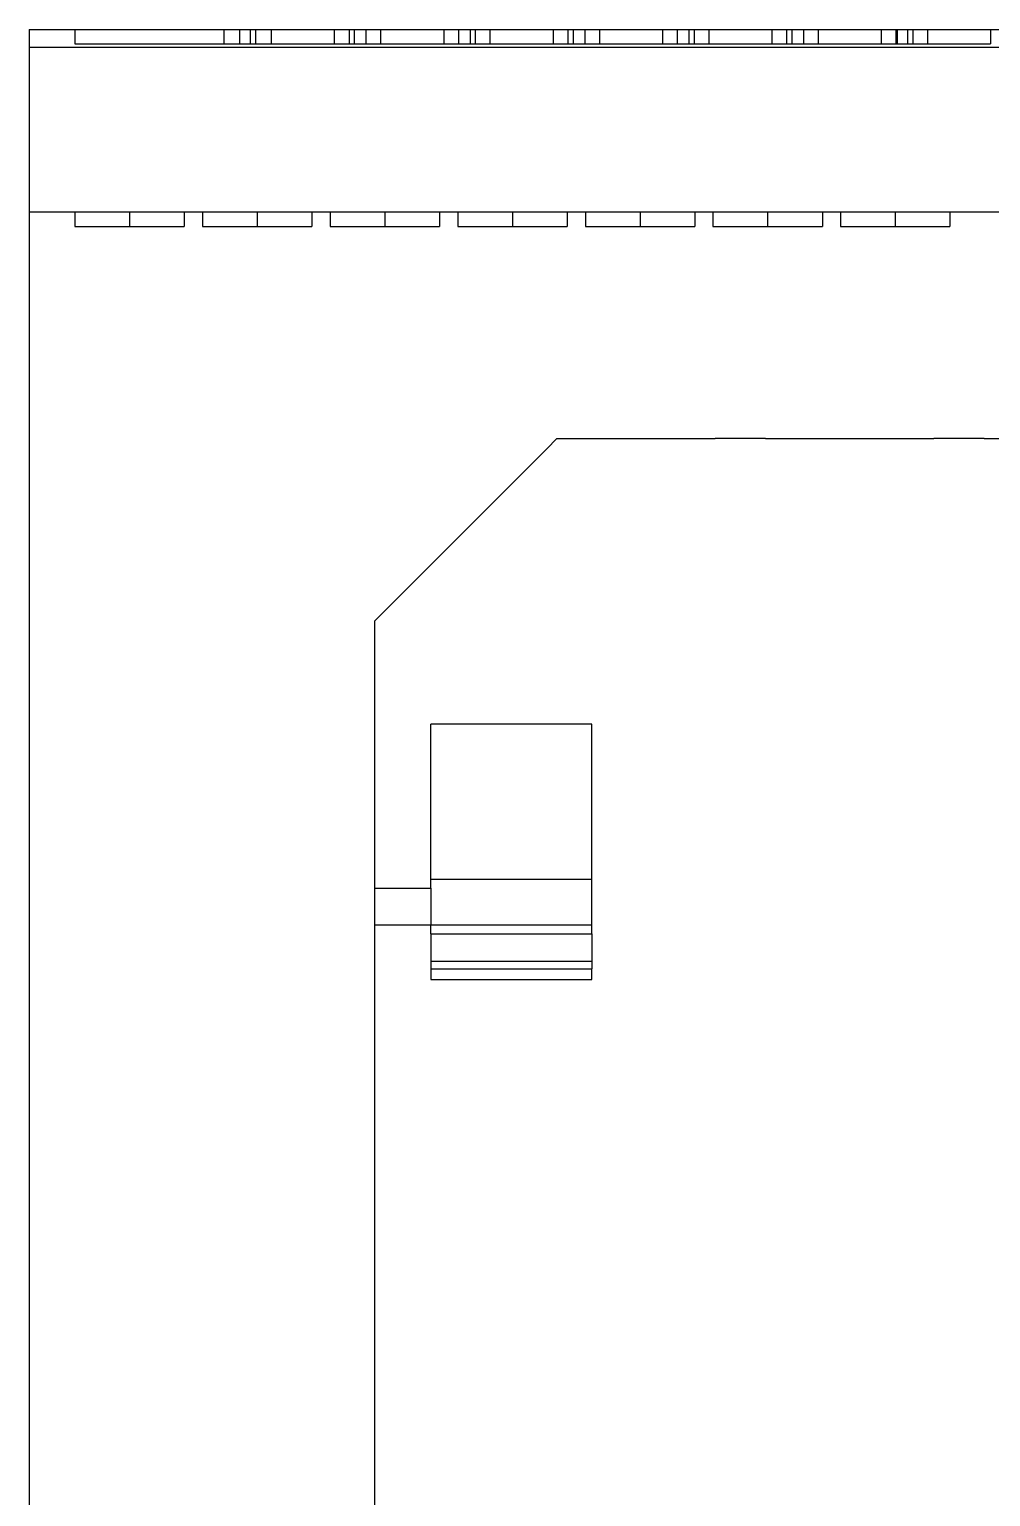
# Model space of a CAD drawing. Header units: inches. Extents: x -8 to 28.4, y -30 to 31.2.
# Drawn here: x -0.479 to 1.597, y 11.437 to 14.604 of the extents above; entities that cross this region are included whole.
import ezdxf

# ---------------------------------------------------------------- set-up
doc = ezdxf.new("R2010")
doc.units = ezdxf.units.IN
doc.header["$MEASUREMENT"] = 0
for name, color, linetype in [('MAIN-1', 7, 'Continuous'), ('MAIN-2', 7, 'Continuous'), ('PSYMS', 7, 'Continuous')]:
    doc.layers.add(name, color=color, linetype=linetype)

# ---------------------------------------------------------------- blocks, each defined once
blk = doc.blocks.new('2866776')
at = {"layer": 'MAIN-1'}
for p, q in [((0, 5.1215), (0, 4.7278)), ((0, 5.1215), (2.1752, 5.1215)), ((2.0761, 5.1215), (2.0761, 5.09)), ((2.0761, 5.1215), (2.0761, 5.09)), ((2.0761, 5.1215), (2.0761, 5.09)), ((2.0761, 5.1215), (2.0761, 5.09)), ((2.0761, 5.1215), (2.0761, 5.09)), ((2.0761, 5.1215), (2.0761, 5.09)), ((2.0761, 5.1215), (2.0761, 5.09)), ((2.0761, 5.1215), (2.0761, 5.09)), ((2.0761, 5.1215), (2.0761, 5.09)), ((2.0761, 5.1215), (2.0761, 5.09)), ((2.0761, 5.1215), (2.0761, 5.09)), ((0, 4.7278), (0, 0.6333)), ((0, 4.7278), (3.5433, 4.7278))]:
    blk.add_line(p, q, dxfattribs=at)
at = {"layer": 'MAIN-2'}
for p, q in [((0, 5.1215), (0, 5.1215)), ((0.0984, 5.1215), (0.0984, 5.1215)), ((0.0984, 5.1215), (0.0984, 5.1215)), ((0.0984, 5.1215), (0.0984, 5.09)), ((0.0984, 5.1215), (0.0984, 5.1215)), ((0.0984, 5.1215), (0.0984, 5.1215)), ((0.0984, 5.1215), (0.0984, 5.1215)), ((0.0984, 5.1215), (0.0984, 5.1215)), ((0.0984, 5.1215), (0.0984, 5.1215)), ((0.0984, 5.1215), (0.0984, 5.1215)), ((0.0984, 5.1215), (0.0984, 5.1215)), ((0.0984, 5.1215), (0.0984, 5.1215)), ((0.0984, 5.1215), (0.0984, 5.1215)), ((0.0984, 5.1215), (0.0984, 5.1215)), ((0.0984, 5.1215), (0.0984, 5.1215)), ((0.0984, 5.1215), (0.0984, 5.1215)), ((0.42, 5.1215), (0.42, 5.09)), ((0.42, 5.1215), (0.42, 5.09)), ((0.42, 5.1215), (0.42, 5.09)), ((0.42, 5.1215), (0.42, 5.09)), ((0.42, 5.1215), (0.42, 5.09)), ((0.42, 5.1215), (0.42, 5.09)), ((0.42, 5.1215), (0.42, 5.09)), ((0.42, 5.1215), (0.42, 5.09)), ((0.42, 5.1215), (0.42, 5.09)), ((0.42, 5.1215), (0.42, 5.09)), ((0.42, 5.1215), (0.42, 5.09)), ((0.42, 5.1215), (0.42, 5.09)), ((0.42, 5.1215), (0.42, 5.09)), ((0.42, 5.1215), (0.42, 5.09)), ((0.42, 5.1215), (0.42, 5.09)), ((0.42, 5.1215), (0.42, 5.09)), ((0.42, 5.1215), (0.42, 5.09)), ((0.42, 5.1215), (0.42, 5.09)), ((0.42, 5.1215), (0.42, 5.09)), ((0.42, 5.1215), (0.42, 5.09)), ((0.42, 5.1215), (0.42, 5.09)), ((0.42, 5.1215), (0.42, 5.09)), ((0.42, 5.1215), (0.42, 5.09)), ((0.42, 5.1215), (0.42, 5.09)), ((0.42, 5.1215), (0.42, 5.09)), ((0.42, 5.1215), (0.42, 5.09)), ((0.4542, 5.1215), (0.4542, 5.09)), ((0.4542, 5.1215), (0.4542, 5.09)), ((0.4542, 5.1215), (0.4542, 5.09)), ((0.4542, 5.1215), (0.4542, 5.09)), ((0.4542, 5.1215), (0.4542, 5.09)), ((0.4542, 5.1215), (0.4542, 5.09)), ((0.4542, 5.1215), (0.4542, 5.09)), ((0.4542, 5.1215), (0.4542, 5.09)), ((0.4542, 5.1215), (0.4542, 5.09)), ((0.4542, 5.1215), (0.4542, 5.09)), ((0.4542, 5.1215), (0.4542, 5.09)), ((0.4542, 5.1215), (0.4542, 5.09)), ((0.4542, 5.1215), (0.4542, 5.09)), ((0.4768, 5.1215), (0.4768, 5.09)), ((0.4768, 5.1215), (0.4768, 5.09)), ((0.4882, 5.1215), (0.4882, 5.09)), ((0.4882, 5.1215), (0.4882, 5.09)), ((0.4882, 5.1215), (0.4882, 5.09)), ((0.4882, 5.1215), (0.4882, 5.09)), ((0.4882, 5.1215), (0.4882, 5.09)), ((0.4882, 5.1215), (0.4882, 5.09)), ((0.4882, 5.1215), (0.4882, 5.09)), ((0.4882, 5.1215), (0.4882, 5.09)), ((0.4882, 5.1215), (0.4882, 5.09)), ((0.4882, 5.1215), (0.4882, 5.09)), ((0.4882, 5.1215), (0.4882, 5.09)), ((0.4882, 5.1215), (0.4882, 5.09)), ((0.5224, 5.1215), (0.5224, 5.09)), ((0.5224, 5.1215), (0.5224, 5.09)), ((0.5224, 5.1215), (0.5224, 5.09)), ((0.5224, 5.1215), (0.5224, 5.09)), ((0.5224, 5.1215), (0.5224, 5.09)), ((0.5224, 5.1215), (0.5224, 5.09)), ((0.5224, 5.1215), (0.5224, 5.09)), ((0.5224, 5.1215), (0.5224, 5.09)), ((0.5224, 5.1215), (0.5224, 5.09)), ((0.5224, 5.1215), (0.5224, 5.09)), ((0.5224, 5.1215), (0.5224, 5.09)), ((0.5224, 5.1215), (0.5224, 5.09)), ((0.5224, 5.1215), (0.5224, 5.09)), ((0.5224, 5.1215), (0.5224, 5.09)), ((0.5224, 5.1215), (0.5224, 5.09)), ((0.5224, 5.1215), (0.5224, 5.09)), ((0.5224, 5.1215), (0.5224, 5.09)), ((0.5224, 5.1215), (0.5224, 5.09)), ((0.5224, 5.1215), (0.5224, 5.09)), ((0.5224, 5.1215), (0.5224, 5.09)), ((0.5224, 5.1215), (0.5224, 5.09)), ((0.5224, 5.1215), (0.5224, 5.09)), ((0.5224, 5.1215), (0.5224, 5.09)), ((0.5224, 5.1215), (0.5224, 5.09)), ((0.5224, 5.1215), (0.5224, 5.09)), ((0.5224, 5.1215), (0.5224, 5.09)), ((0.6587, 5.1215), (0.6587, 5.09)), ((0.6587, 5.1215), (0.6587, 5.09)), ((0.6587, 5.1215), (0.6587, 5.09)), ((0.6587, 5.1215), (0.6587, 5.09)), ((0.6587, 5.1215), (0.6587, 5.09)), ((0.6587, 5.1215), (0.6587, 5.09)), ((0.6587, 5.1215), (0.6587, 5.09)), ((0.6587, 5.1215), (0.6587, 5.09)), ((0.6587, 5.1215), (0.6587, 5.09)), ((0.6587, 5.1215), (0.6587, 5.09)), ((0.6587, 5.1215), (0.6587, 5.09)), ((0.6587, 5.1215), (0.6587, 5.09)), ((0.6587, 5.1215), (0.6587, 5.09)), ((0.6587, 5.1215), (0.6587, 5.09)), ((0.6587, 5.1215), (0.6587, 5.09)), ((0.6587, 5.1215), (0.6587, 5.09)), ((0.6587, 5.1215), (0.6587, 5.09)), ((0.6587, 5.1215), (0.6587, 5.09)), ((0.6587, 5.1215), (0.6587, 5.09)), ((0.6587, 5.1215), (0.6587, 5.09)), ((0.6587, 5.1215), (0.6587, 5.09)), ((0.6587, 5.1215), (0.6587, 5.09)), ((0.6587, 5.1215), (0.6587, 5.09)), ((0.6587, 5.1215), (0.6587, 5.09)), ((0.6587, 5.1215), (0.6587, 5.09)), ((0.6587, 5.1215), (0.6587, 5.09)), ((0.6904, 5.1215), (0.6904, 5.09)), ((0.6904, 5.1215), (0.6904, 5.09)), ((0.6904, 5.1215), (0.6904, 5.09)), ((0.6904, 5.1215), (0.6904, 5.09)), ((0.6904, 5.1215), (0.6904, 5.09)), ((0.6904, 5.1215), (0.6904, 5.09)), ((0.6904, 5.1215), (0.6904, 5.09)), ((0.6904, 5.1215), (0.6904, 5.09)), ((0.6904, 5.1215), (0.6904, 5.09)), ((0.6904, 5.1215), (0.6904, 5.09)), ((0.6904, 5.1215), (0.6904, 5.09)), ((0.6904, 5.1215), (0.6904, 5.09)), ((0.7018, 5.1215), (0.7018, 5.09)), ((0.7018, 5.1215), (0.7018, 5.09)), ((0.7269, 5.1215), (0.7269, 5.09)), ((0.7269, 5.1215), (0.7269, 5.09)), ((0.7269, 5.1215), (0.7269, 5.09)), ((0.7269, 5.1215), (0.7269, 5.09)), ((0.7269, 5.1215), (0.7269, 5.09)), ((0.7269, 5.1215), (0.7269, 5.09)), ((0.7269, 5.1215), (0.7269, 5.09)), ((0.7269, 5.1215), (0.7269, 5.09)), ((0.7269, 5.1215), (0.7269, 5.09)), ((0.7269, 5.1215), (0.7269, 5.09)), ((0.7269, 5.1215), (0.7269, 5.09)), ((0.7269, 5.1215), (0.7269, 5.09)), ((0.7269, 5.1215), (0.7269, 5.09)), ((0.7586, 5.1215), (0.7586, 5.09)), ((0.7586, 5.1215), (0.7586, 5.09)), ((0.7586, 5.1215), (0.7586, 5.09)), ((0.7586, 5.1215), (0.7586, 5.09)), ((0.7586, 5.1215), (0.7586, 5.09)), ((0.7586, 5.1215), (0.7586, 5.09)), ((0.7586, 5.1215), (0.7586, 5.09)), ((0.7586, 5.1215), (0.7586, 5.09)), ((0.7586, 5.1215), (0.7586, 5.09)), ((0.7586, 5.1215), (0.7586, 5.09)), ((0.7586, 5.1215), (0.7586, 5.09)), ((0.7586, 5.1215), (0.7586, 5.09)), ((0.7586, 5.1215), (0.7586, 5.09)), ((0.7586, 5.1215), (0.7586, 5.09)), ((0.7586, 5.1215), (0.7586, 5.09)), ((0.7586, 5.1215), (0.7586, 5.09)), ((0.7586, 5.1215), (0.7586, 5.09)), ((0.7586, 5.1215), (0.7586, 5.09)), ((0.7586, 5.1215), (0.7586, 5.09)), ((0.7586, 5.1215), (0.7586, 5.09)), ((0.7586, 5.1215), (0.7586, 5.09)), ((0.7586, 5.1215), (0.7586, 5.09)), ((0.7586, 5.1215), (0.7586, 5.09)), ((0.7586, 5.1215), (0.7586, 5.09)), ((0.7586, 5.1215), (0.7586, 5.09)), ((0.7586, 5.1215), (0.7586, 5.09)), ((0.895, 5.1215), (0.895, 5.09)), ((0.895, 5.1215), (0.895, 5.09)), ((0.895, 5.1215), (0.895, 5.09)), ((0.895, 5.1215), (0.895, 5.09)), ((0.895, 5.1215), (0.895, 5.09)), ((0.895, 5.1215), (0.895, 5.09)), ((0.895, 5.1215), (0.895, 5.09)), ((0.895, 5.1215), (0.895, 5.09)), ((0.895, 5.1215), (0.895, 5.09)), ((0.895, 5.1215), (0.895, 5.09)), ((0.895, 5.1215), (0.895, 5.09)), ((0.895, 5.1215), (0.895, 5.09)), ((0.895, 5.1215), (0.895, 5.09)), ((0.895, 5.1215), (0.895, 5.09)), ((0.895, 5.1215), (0.895, 5.09)), ((0.895, 5.1215), (0.895, 5.09)), ((0.895, 5.1215), (0.895, 5.09)), ((0.895, 5.1215), (0.895, 5.09)), ((0.895, 5.1215), (0.895, 5.09)), ((0.895, 5.1215), (0.895, 5.09)), ((0.895, 5.1215), (0.895, 5.09)), ((0.895, 5.1215), (0.895, 5.09)), ((0.895, 5.1215), (0.895, 5.09)), ((0.895, 5.1215), (0.895, 5.09)), ((0.895, 5.1215), (0.895, 5.09)), ((0.895, 5.1215), (0.895, 5.09)), ((0.9266, 5.1215), (0.9266, 5.09)), ((0.9266, 5.1215), (0.9266, 5.09)), ((0.9266, 5.1215), (0.9266, 5.09)), ((0.9266, 5.1215), (0.9266, 5.09)), ((0.9266, 5.1215), (0.9266, 5.09)), ((0.9266, 5.1215), (0.9266, 5.09)), ((0.9266, 5.1215), (0.9266, 5.09)), ((0.9266, 5.1215), (0.9266, 5.09)), ((0.9266, 5.1215), (0.9266, 5.09)), ((0.9266, 5.1215), (0.9266, 5.09)), ((0.9266, 5.1215), (0.9266, 5.09)), ((0.9266, 5.1215), (0.9266, 5.09)), ((0.9266, 5.1215), (0.9266, 5.09)), ((0.9518, 5.1215), (0.9518, 5.09)), ((0.9518, 5.1215), (0.9518, 5.09)), ((0.9632, 5.1215), (0.9632, 5.09)), ((0.9632, 5.1215), (0.9632, 5.09)), ((0.9632, 5.1215), (0.9632, 5.09)), ((0.9632, 5.1215), (0.9632, 5.09)), ((0.9632, 5.1215), (0.9632, 5.09)), ((0.9632, 5.1215), (0.9632, 5.09)), ((0.9632, 5.1215), (0.9632, 5.09)), ((0.9632, 5.1215), (0.9632, 5.09)), ((0.9632, 5.1215), (0.9632, 5.09)), ((0.9632, 5.1215), (0.9632, 5.09)), ((0.9632, 5.1215), (0.9632, 5.09)), ((0.9632, 5.1215), (0.9632, 5.09)), ((0.9948, 5.1215), (0.9948, 5.09)), ((0.9948, 5.1215), (0.9948, 5.09)), ((0.9948, 5.1215), (0.9948, 5.09)), ((0.9948, 5.1215), (0.9948, 5.09)), ((0.9948, 5.1215), (0.9948, 5.09)), ((0.9948, 5.1215), (0.9948, 5.09)), ((0.9948, 5.1215), (0.9948, 5.09)), ((0.9948, 5.1215), (0.9948, 5.09)), ((0.9948, 5.1215), (0.9948, 5.09)), ((0.9948, 5.1215), (0.9948, 5.09)), ((0.9948, 5.1215), (0.9948, 5.09)), ((0.9948, 5.1215), (0.9948, 5.09)), ((0.9948, 5.1215), (0.9948, 5.09)), ((0.9948, 5.1215), (0.9948, 5.09)), ((0.9948, 5.1215), (0.9948, 5.09)), ((0.9948, 5.1215), (0.9948, 5.09)), ((0.9948, 5.1215), (0.9948, 5.09)), ((0.9948, 5.1215), (0.9948, 5.09)), ((0.9948, 5.1215), (0.9948, 5.09)), ((0.9948, 5.1215), (0.9948, 5.09)), ((0.9948, 5.1215), (0.9948, 5.09)), ((0.9948, 5.1215), (0.9948, 5.09)), ((0.9948, 5.1215), (0.9948, 5.09)), ((0.9948, 5.1215), (0.9948, 5.09)), ((0.9948, 5.1215), (0.9948, 5.09)), ((0.9948, 5.1215), (0.9948, 5.09)), ((1.1312, 5.1215), (1.1312, 5.09)), ((1.1312, 5.1215), (1.1312, 5.09)), ((1.1312, 5.1215), (1.1312, 5.09)), ((1.1312, 5.1215), (1.1312, 5.09)), ((1.1312, 5.1215), (1.1312, 5.09)), ((1.1312, 5.1215), (1.1312, 5.09)), ((1.1312, 5.1215), (1.1312, 5.09)), ((1.1312, 5.1215), (1.1312, 5.09)), ((1.1312, 5.1215), (1.1312, 5.09)), ((1.1312, 5.1215), (1.1312, 5.09)), ((1.1312, 5.1215), (1.1312, 5.09)), ((1.1312, 5.1215), (1.1312, 5.09)), ((1.1312, 5.1215), (1.1312, 5.09)), ((1.1312, 5.1215), (1.1312, 5.09)), ((1.1312, 5.1215), (1.1312, 5.09)), ((1.1312, 5.1215), (1.1312, 5.09)), ((1.1312, 5.1215), (1.1312, 5.09)), ((1.1312, 5.1215), (1.1312, 5.09)), ((1.1312, 5.1215), (1.1312, 5.09)), ((1.1312, 5.1215), (1.1312, 5.09)), ((1.1312, 5.1215), (1.1312, 5.09)), ((1.1312, 5.1215), (1.1312, 5.09)), ((1.1312, 5.1215), (1.1312, 5.09)), ((1.1312, 5.1215), (1.1312, 5.09)), ((1.1312, 5.1215), (1.1312, 5.09)), ((1.1312, 5.1215), (1.1312, 5.09)), ((1.1628, 5.1215), (1.1628, 5.09)), ((1.1628, 5.1215), (1.1628, 5.09)), ((1.1628, 5.1215), (1.1628, 5.09)), ((1.1628, 5.1215), (1.1628, 5.09)), ((1.1628, 5.1215), (1.1628, 5.09)), ((1.1628, 5.1215), (1.1628, 5.09)), ((1.1628, 5.1215), (1.1628, 5.09)), ((1.1628, 5.1215), (1.1628, 5.09)), ((1.1628, 5.1215), (1.1628, 5.09)), ((1.1628, 5.1215), (1.1628, 5.09)), ((1.1628, 5.1215), (1.1628, 5.09)), ((1.1628, 5.1215), (1.1628, 5.09)), ((1.1742, 5.1215), (1.1742, 5.09)), ((1.1742, 5.1215), (1.1742, 5.09)), ((1.1994, 5.1215), (1.1994, 5.09)), ((1.1994, 5.1215), (1.1994, 5.09)), ((1.1994, 5.1215), (1.1994, 5.09)), ((1.1994, 5.1215), (1.1994, 5.09)), ((1.1994, 5.1215), (1.1994, 5.09)), ((1.1994, 5.1215), (1.1994, 5.09)), ((1.1994, 5.1215), (1.1994, 5.09)), ((1.1994, 5.1215), (1.1994, 5.09)), ((1.1994, 5.1215), (1.1994, 5.09)), ((1.1994, 5.1215), (1.1994, 5.09)), ((1.1994, 5.1215), (1.1994, 5.09)), ((1.1994, 5.1215), (1.1994, 5.09)), ((1.1994, 5.1215), (1.1994, 5.09)), ((1.231, 5.1215), (1.231, 5.09)), ((1.231, 5.1215), (1.231, 5.09)), ((1.231, 5.1215), (1.231, 5.09)), ((1.231, 5.1215), (1.231, 5.09)), ((1.231, 5.1215), (1.231, 5.09)), ((1.231, 5.1215), (1.231, 5.09)), ((1.231, 5.1215), (1.231, 5.09)), ((1.231, 5.1215), (1.231, 5.09)), ((1.231, 5.1215), (1.231, 5.09)), ((1.231, 5.1215), (1.231, 5.09)), ((1.231, 5.1215), (1.231, 5.09)), ((1.231, 5.1215), (1.231, 5.09)), ((1.231, 5.1215), (1.231, 5.09)), ((1.231, 5.1215), (1.231, 5.09)), ((1.231, 5.1215), (1.231, 5.09)), ((1.231, 5.1215), (1.231, 5.09)), ((1.231, 5.1215), (1.231, 5.09)), ((1.231, 5.1215), (1.231, 5.09)), ((1.231, 5.1215), (1.231, 5.09)), ((1.231, 5.1215), (1.231, 5.09)), ((1.231, 5.1215), (1.231, 5.09)), ((1.231, 5.1215), (1.231, 5.09)), ((1.231, 5.1215), (1.231, 5.09)), ((1.231, 5.1215), (1.231, 5.09)), ((1.231, 5.1215), (1.231, 5.09)), ((1.231, 5.1215), (1.231, 5.09)), ((1.3674, 5.1215), (1.3674, 5.09)), ((1.3674, 5.1215), (1.3674, 5.09)), ((1.3674, 5.1215), (1.3674, 5.09)), ((1.3674, 5.1215), (1.3674, 5.09)), ((1.3674, 5.1215), (1.3674, 5.09)), ((1.3674, 5.1215), (1.3674, 5.09)), ((1.3674, 5.1215), (1.3674, 5.09)), ((1.3674, 5.1215), (1.3674, 5.09)), ((1.3674, 5.1215), (1.3674, 5.09)), ((1.3674, 5.1215), (1.3674, 5.09)), ((1.3674, 5.1215), (1.3674, 5.09)), ((1.3674, 5.1215), (1.3674, 5.09)), ((1.3674, 5.1215), (1.3674, 5.09)), ((1.3674, 5.1215), (1.3674, 5.09)), ((1.3674, 5.1215), (1.3674, 5.09)), ((1.3674, 5.1215), (1.3674, 5.09)), ((1.3674, 5.1215), (1.3674, 5.09)), ((1.3674, 5.1215), (1.3674, 5.09)), ((1.3674, 5.1215), (1.3674, 5.09)), ((1.3674, 5.1215), (1.3674, 5.09)), ((1.3674, 5.1215), (1.3674, 5.09)), ((1.3674, 5.1215), (1.3674, 5.09)), ((1.3674, 5.1215), (1.3674, 5.09)), ((1.3674, 5.1215), (1.3674, 5.09)), ((1.3674, 5.1215), (1.3674, 5.09)), ((1.3674, 5.1215), (1.3674, 5.09)), ((1.3991, 5.1215), (1.3991, 5.09)), ((1.3991, 5.1215), (1.3991, 5.09)), ((1.3991, 5.1215), (1.3991, 5.09)), ((1.3991, 5.1215), (1.3991, 5.09)), ((1.3991, 5.1215), (1.3991, 5.09)), ((1.3991, 5.1215), (1.3991, 5.09)), ((1.3991, 5.1215), (1.3991, 5.09)), ((1.3991, 5.1215), (1.3991, 5.09)), ((1.3991, 5.1215), (1.3991, 5.09)), ((1.3991, 5.1215), (1.3991, 5.09)), ((1.3991, 5.1215), (1.3991, 5.09)), ((1.3991, 5.1215), (1.3991, 5.09)), ((1.3991, 5.1215), (1.3991, 5.09)), ((1.4242, 5.1215), (1.4242, 5.09)), ((1.4242, 5.1215), (1.4242, 5.09)), ((1.4356, 5.1215), (1.4356, 5.09)), ((1.4356, 5.1215), (1.4356, 5.09)), ((1.4356, 5.1215), (1.4356, 5.09)), ((1.4356, 5.1215), (1.4356, 5.09)), ((1.4356, 5.1215), (1.4356, 5.09)), ((1.4356, 5.1215), (1.4356, 5.09)), ((1.4356, 5.1215), (1.4356, 5.09)), ((1.4356, 5.1215), (1.4356, 5.09)), ((1.4356, 5.1215), (1.4356, 5.09)), ((1.4356, 5.1215), (1.4356, 5.09)), ((1.4356, 5.1215), (1.4356, 5.09)), ((1.4356, 5.1215), (1.4356, 5.09)), ((1.4672, 5.1215), (1.4672, 5.09)), ((1.4672, 5.1215), (1.4672, 5.09)), ((1.4672, 5.1215), (1.4672, 5.09)), ((1.4672, 5.1215), (1.4672, 5.09)), ((1.4672, 5.1215), (1.4672, 5.09)), ((1.4672, 5.1215), (1.4672, 5.09)), ((1.4672, 5.1215), (1.4672, 5.09)), ((1.4672, 5.1215), (1.4672, 5.09)), ((1.4672, 5.1215), (1.4672, 5.09)), ((1.4672, 5.1215), (1.4672, 5.09)), ((1.4672, 5.1215), (1.4672, 5.09)), ((1.4672, 5.1215), (1.4672, 5.09)), ((1.4672, 5.1215), (1.4672, 5.09)), ((1.4672, 5.1215), (1.4672, 5.09)), ((1.4672, 5.1215), (1.4672, 5.09)), ((1.4672, 5.1215), (1.4672, 5.09)), ((1.4672, 5.1215), (1.4672, 5.09)), ((1.4672, 5.1215), (1.4672, 5.09)), ((1.4672, 5.1215), (1.4672, 5.09)), ((1.4672, 5.1215), (1.4672, 5.09)), ((1.4672, 5.1215), (1.4672, 5.09)), ((1.4672, 5.1215), (1.4672, 5.09)), ((1.4672, 5.1215), (1.4672, 5.09)), ((1.4672, 5.1215), (1.4672, 5.09)), ((1.4672, 5.1215), (1.4672, 5.09)), ((1.4672, 5.1215), (1.4672, 5.09)), ((1.6036, 5.1215), (1.6036, 5.09)), ((1.6036, 5.1215), (1.6036, 5.09)), ((1.6036, 5.1215), (1.6036, 5.09)), ((1.6036, 5.1215), (1.6036, 5.09)), ((1.6036, 5.1215), (1.6036, 5.09)), ((1.6036, 5.1215), (1.6036, 5.09)), ((1.6036, 5.1215), (1.6036, 5.09)), ((1.6036, 5.1215), (1.6036, 5.09)), ((1.6036, 5.1215), (1.6036, 5.09)), ((1.6036, 5.1215), (1.6036, 5.09)), ((1.6036, 5.1215), (1.6036, 5.09)), ((1.6036, 5.1215), (1.6036, 5.09)), ((1.6036, 5.1215), (1.6036, 5.09)), ((1.6036, 5.1215), (1.6036, 5.09)), ((1.6036, 5.1215), (1.6036, 5.09)), ((1.6036, 5.1215), (1.6036, 5.09)), ((1.6036, 5.1215), (1.6036, 5.09)), ((1.6036, 5.1215), (1.6036, 5.09)), ((1.6036, 5.1215), (1.6036, 5.09)), ((1.6036, 5.1215), (1.6036, 5.09)), ((1.6036, 5.1215), (1.6036, 5.09)), ((1.6036, 5.1215), (1.6036, 5.09)), ((1.6036, 5.1215), (1.6036, 5.09)), ((1.6036, 5.1215), (1.6036, 5.09)), ((1.6036, 5.1215), (1.6036, 5.09)), ((1.6036, 5.1215), (1.6036, 5.09)), ((1.6353, 5.1215), (1.6353, 5.09)), ((1.6353, 5.1215), (1.6353, 5.09)), ((1.6353, 5.1215), (1.6353, 5.09)), ((1.6353, 5.1215), (1.6353, 5.09)), ((1.6353, 5.1215), (1.6353, 5.09)), ((1.6353, 5.1215), (1.6353, 5.09)), ((1.6353, 5.1215), (1.6353, 5.09)), ((1.6353, 5.1215), (1.6353, 5.09)), ((1.6353, 5.1215), (1.6353, 5.09)), ((1.6353, 5.1215), (1.6353, 5.09)), ((1.6353, 5.1215), (1.6353, 5.09)), ((1.6353, 5.1215), (1.6353, 5.09)), ((1.6466, 5.1215), (1.6466, 5.09)), ((1.6466, 5.1215), (1.6466, 5.09)), ((1.6718, 5.1215), (1.6718, 5.09)), ((1.6718, 5.1215), (1.6718, 5.09)), ((1.6718, 5.1215), (1.6718, 5.09)), ((1.6718, 5.1215), (1.6718, 5.09)), ((1.6718, 5.1215), (1.6718, 5.09)), ((1.6718, 5.1215), (1.6718, 5.09)), ((1.6718, 5.1215), (1.6718, 5.09)), ((1.6718, 5.1215), (1.6718, 5.09)), ((1.6718, 5.1215), (1.6718, 5.09)), ((1.6718, 5.1215), (1.6718, 5.09)), ((1.6718, 5.1215), (1.6718, 5.09)), ((1.6718, 5.1215), (1.6718, 5.09)), ((1.6718, 5.1215), (1.6718, 5.09)), ((1.7035, 5.1215), (1.7035, 5.09)), ((1.7035, 5.1215), (1.7035, 5.09)), ((1.7035, 5.1215), (1.7035, 5.09)), ((1.7035, 5.1215), (1.7035, 5.09)), ((1.7035, 5.1215), (1.7035, 5.09)), ((1.7035, 5.1215), (1.7035, 5.09)), ((1.7035, 5.1215), (1.7035, 5.09)), ((1.7035, 5.1215), (1.7035, 5.09)), ((1.7035, 5.1215), (1.7035, 5.09)), ((1.7035, 5.1215), (1.7035, 5.09)), ((1.7035, 5.1215), (1.7035, 5.09)), ((1.7035, 5.1215), (1.7035, 5.09)), ((1.7035, 5.1215), (1.7035, 5.09)), ((1.7035, 5.1215), (1.7035, 5.09)), ((1.7035, 5.1215), (1.7035, 5.09)), ((1.7035, 5.1215), (1.7035, 5.09)), ((1.7035, 5.1215), (1.7035, 5.09)), ((1.7035, 5.1215), (1.7035, 5.09)), ((1.7035, 5.1215), (1.7035, 5.09)), ((1.7035, 5.1215), (1.7035, 5.09)), ((1.7035, 5.1215), (1.7035, 5.09)), ((1.7035, 5.1215), (1.7035, 5.09)), ((1.7035, 5.1215), (1.7035, 5.09)), ((1.7035, 5.1215), (1.7035, 5.09)), ((1.7035, 5.1215), (1.7035, 5.09)), ((1.7035, 5.1215), (1.7035, 5.09)), ((1.8398, 5.1215), (1.8398, 5.09)), ((1.8398, 5.1215), (1.8398, 5.09)), ((1.8398, 5.1215), (1.8398, 5.09)), ((1.8398, 5.1215), (1.8398, 5.09)), ((1.8398, 5.1215), (1.8398, 5.09)), ((1.8398, 5.1215), (1.8398, 5.09)), ((1.8398, 5.1215), (1.8398, 5.09)), ((1.8398, 5.1215), (1.8398, 5.09)), ((1.8398, 5.1215), (1.8398, 5.09)), ((1.8398, 5.1215), (1.8398, 5.09)), ((1.8398, 5.1215), (1.8398, 5.09)), ((1.8398, 5.1215), (1.8398, 5.09)), ((1.8398, 5.1215), (1.8398, 5.09)), ((1.8398, 5.1215), (1.8398, 5.09)), ((1.8398, 5.1215), (1.8398, 5.09)), ((1.8398, 5.1215), (1.8398, 5.09)), ((1.8398, 5.1215), (1.8398, 5.09)), ((1.8398, 5.1215), (1.8398, 5.09)), ((1.8398, 5.1215), (1.8398, 5.09)), ((1.8398, 5.1215), (1.8398, 5.09)), ((1.8398, 5.1215), (1.8398, 5.09)), ((1.8398, 5.1215), (1.8398, 5.09)), ((1.8398, 5.1215), (1.8398, 5.09)), ((1.8398, 5.1215), (1.8398, 5.09)), ((1.8398, 5.1215), (1.8398, 5.09)), ((1.8398, 5.1215), (1.8398, 5.09)), ((1.8715, 5.1215), (1.8715, 5.09)), ((1.8715, 5.1215), (1.8715, 5.09)), ((1.8715, 5.1215), (1.8715, 5.09)), ((1.8715, 5.1215), (1.8715, 5.09)), ((1.8715, 5.1215), (1.8715, 5.09)), ((1.8715, 5.1215), (1.8715, 5.09)), ((1.8715, 5.1215), (1.8715, 5.09)), ((1.8715, 5.1215), (1.8715, 5.09)), ((1.8715, 5.1215), (1.8715, 5.09)), ((1.8715, 5.1215), (1.8715, 5.09)), ((1.8715, 5.1215), (1.8715, 5.09)), ((1.8715, 5.1215), (1.8715, 5.09)), ((1.8739, 5.1215), (1.8739, 5.09)), ((1.8967, 5.1215), (1.8967, 5.09)), ((1.8967, 5.1215), (1.8967, 5.09)), ((1.908, 5.1215), (1.908, 5.09)), ((1.908, 5.1215), (1.908, 5.09)), ((1.908, 5.1215), (1.908, 5.09)), ((1.908, 5.1215), (1.908, 5.09)), ((1.908, 5.1215), (1.908, 5.09)), ((1.908, 5.1215), (1.908, 5.09)), ((1.908, 5.1215), (1.908, 5.09)), ((1.908, 5.1215), (1.908, 5.09)), ((1.908, 5.1215), (1.908, 5.09)), ((1.908, 5.1215), (1.908, 5.09)), ((1.908, 5.1215), (1.908, 5.09)), ((1.908, 5.1215), (1.908, 5.09)), ((1.9397, 5.1215), (1.9397, 5.09)), ((1.9397, 5.1215), (1.9397, 5.09)), ((1.9397, 5.1215), (1.9397, 5.09)), ((1.9397, 5.1215), (1.9397, 5.09)), ((1.9397, 5.1215), (1.9397, 5.09)), ((1.9397, 5.1215), (1.9397, 5.09)), ((1.9397, 5.1215), (1.9397, 5.09)), ((1.9397, 5.1215), (1.9397, 5.09)), ((1.9397, 5.1215), (1.9397, 5.09)), ((1.9397, 5.1215), (1.9397, 5.09)), ((1.9397, 5.1215), (1.9397, 5.09)), ((1.9397, 5.1215), (1.9397, 5.09)), ((1.9397, 5.1215), (1.9397, 5.09)), ((1.9397, 5.1215), (1.9397, 5.09)), ((1.9397, 5.1215), (1.9397, 5.09)), ((1.9397, 5.1215), (1.9397, 5.09)), ((1.9397, 5.1215), (1.9397, 5.09)), ((1.9397, 5.1215), (1.9397, 5.09)), ((1.9397, 5.1215), (1.9397, 5.09)), ((1.9397, 5.1215), (1.9397, 5.09)), ((1.9397, 5.1215), (1.9397, 5.09)), ((1.9397, 5.1215), (1.9397, 5.09)), ((1.9397, 5.1215), (1.9397, 5.09)), ((1.9397, 5.1215), (1.9397, 5.09)), ((1.9397, 5.1215), (1.9397, 5.09)), ((1.9397, 5.1215), (1.9397, 5.09)), ((2.0761, 5.1215), (2.0761, 5.09)), ((2.0761, 5.1215), (2.0761, 5.1215)), ((2.0761, 5.1215), (2.0761, 5.09)), ((2.0761, 5.1215), (2.0761, 5.09)), ((2.0761, 5.1215), (2.0761, 5.09)), ((2.0761, 5.1215), (2.0761, 5.09)), ((2.0761, 5.1215), (2.0761, 5.09)), ((2.0761, 5.1215), (2.0761, 5.09)), ((2.0761, 5.1215), (2.0761, 5.1215)), ((2.0761, 5.1215), (2.0761, 5.09)), ((2.0761, 5.1215), (2.0761, 5.09)), ((2.0761, 5.1215), (2.0761, 5.09)), ((2.0761, 5.1215), (2.0761, 5.09)), ((2.0761, 5.1215), (2.0761, 5.09)), ((0, 5.0821), (0, 5.0821)), ((3.5433, 5.0821), (0, 5.0821)), ((0.0984, 5.09), (0.0984, 5.09)), ((0.0984, 5.09), (0.4768, 5.09)), ((0.0984, 5.09), (0.0984, 5.09)), ((0.0984, 5.09), (0.0984, 5.09)), ((0.0984, 5.09), (0.0984, 5.09)), ((0.0984, 5.09), (0.0984, 5.09)), ((0.0984, 5.09), (0.0984, 5.09)), ((0.0984, 5.09), (0.0984, 5.09)), ((0.0984, 5.09), (0.0984, 5.09)), ((0.0984, 5.09), (0.0984, 5.09)), ((0.0984, 5.09), (0.0984, 5.09)), ((0.0984, 5.09), (0.0984, 5.09)), ((0.0984, 5.09), (0.0984, 5.09)), ((0.0984, 5.09), (0.0984, 5.09)), ((0.0984, 5.09), (0.0984, 5.09)), ((0.4542, 5.09), (0.5224, 5.09)), ((0.4768, 5.09), (0.4882, 5.09)), ((0.5224, 5.09), (0.6587, 5.09)), ((0.6587, 5.09), (0.7269, 5.09)), ((0.6904, 5.09), (0.7018, 5.09)), ((0.7018, 5.09), (0.9518, 5.09)), ((0.9266, 5.09), (0.9948, 5.09)), ((0.9518, 5.09), (0.9632, 5.09)), ((0.9948, 5.09), (1.1312, 5.09)), ((1.1312, 5.09), (1.1994, 5.09)), ((1.1628, 5.09), (1.1742, 5.09)), ((1.1742, 5.09), (1.4242, 5.09)), ((1.3991, 5.09), (1.4672, 5.09)), ((1.4242, 5.09), (1.4356, 5.09)), ((1.4672, 5.09), (1.6036, 5.09)), ((1.6036, 5.09), (1.6718, 5.09)), ((1.6353, 5.09), (1.6466, 5.09)), ((1.6466, 5.09), (1.8967, 5.09)), ((1.8715, 5.09), (1.9397, 5.09)), ((1.8967, 5.09), (1.908, 5.09)), ((1.9397, 5.09), (2.0761, 5.09)), ((2.0761, 5.09), (2.0761, 5.09)), ((2.0761, 5.09), (2.0761, 5.09)), ((0, 4.7278), (0, 4.7278)), ((0.0984, 4.7278), (0.0984, 4.6963)), ((0.0984, 4.7278), (0.0984, 4.7278)), ((0.2165, 4.7278), (0.2165, 4.6963)), ((0.3346, 4.7278), (0.3346, 4.6963)), ((0.3346, 4.7278), (0.3346, 4.7278)), ((0.374, 4.7278), (0.374, 4.7278)), ((0.374, 4.7278), (0.374, 4.6963)), ((0.4921, 4.7278), (0.4921, 4.6963)), ((0.6102, 4.7278), (0.6102, 4.6963)), ((0.6102, 4.7278), (0.6102, 4.7278)), ((0.6496, 4.7278), (0.6496, 4.7278)), ((0.6496, 4.7278), (0.6496, 4.6963)), ((0.7677, 4.7278), (0.7677, 4.6963)), ((0.8858, 4.7278), (0.8858, 4.6963)), ((0.8858, 4.7278), (0.8858, 4.7278)), ((0.9252, 4.7278), (0.9252, 4.6963)), ((0.9252, 4.7278), (0.9252, 4.7278)), ((1.0433, 4.7278), (1.0433, 4.6963)), ((1.1614, 4.7278), (1.1614, 4.6963)), ((1.1614, 4.7278), (1.1614, 4.7278)), ((1.2008, 4.7278), (1.2008, 4.6963)), ((1.2008, 4.7278), (1.2008, 4.7278)), ((1.3189, 4.7278), (1.3189, 4.6963)), ((1.437, 4.7278), (1.437, 4.6963)), ((1.437, 4.7278), (1.437, 4.7278)), ((1.4764, 4.7278), (1.4764, 4.6963)), ((1.4764, 4.7278), (1.4764, 4.7278)), ((1.5945, 4.7278), (1.5945, 4.6963)), ((1.7126, 4.7278), (1.7126, 4.6963)), ((1.7126, 4.7278), (1.7126, 4.7278)), ((1.752, 4.7278), (1.752, 4.6963)), ((1.752, 4.7278), (1.752, 4.7278)), ((1.8701, 4.7278), (1.8701, 4.6963)), ((1.9882, 4.7278), (1.9882, 4.6963)), ((1.9882, 4.7278), (1.9882, 4.7278)), ((0.0984, 4.6963), (0.3346, 4.6963)), ((0.0984, 4.6963), (0.0984, 4.6963)), ((0.3346, 4.6963), (0.3346, 4.6963)), ((0.374, 4.6963), (0.374, 4.6963)), ((0.374, 4.6963), (0.6102, 4.6963)), ((0.6102, 4.6963), (0.6102, 4.6963)), ((0.6496, 4.6963), (0.6496, 4.6963)), ((0.6496, 4.6963), (0.8858, 4.6963)), ((0.8858, 4.6963), (0.8858, 4.6963)), ((0.9252, 4.6963), (1.1614, 4.6963)), ((0.9252, 4.6963), (0.9252, 4.6963)), ((1.1614, 4.6963), (1.1614, 4.6963)), ((1.2008, 4.6963), (1.437, 4.6963)), ((1.2008, 4.6963), (1.2008, 4.6963)), ((1.437, 4.6963), (1.437, 4.6963)), ((1.4764, 4.6963), (1.4764, 4.6963)), ((1.4764, 4.6963), (1.7126, 4.6963)), ((1.7126, 4.6963), (1.7126, 4.6963)), ((1.752, 4.6963), (1.752, 4.6963)), ((1.752, 4.6963), (1.9882, 4.6963)), ((1.9882, 4.6963), (1.9882, 4.6963)), ((1.0086, 4.1074), (1.1174, 4.2162)), ((1.1394, 4.2382), (1.1174, 4.2162)), ((1.1394, 4.2382), (1.4811, 4.2382)), ((1.1394, 4.2382), (1.1394, 4.2382)), ((1.5898, 4.2382), (1.4811, 4.2382)), ((1.5898, 4.2382), (1.9535, 4.2382)), ((2.0622, 4.2382), (1.9535, 4.2382)), ((2.0622, 4.2382), (2.3992, 4.2382)), ((1.0086, 4.1074), (0.7457, 3.8445)), ((0.7457, 3.8445), (0.7457, 0.4193)), ((0.7457, 3.8445), (0.7457, 3.8445)), ((1.2147, 3.622), (0.8672, 3.622)), ((0.8672, 3.2677), (0.8672, 3.622)), ((1.2147, 3.189), (1.2147, 3.622)), ((0.7457, 3.2677), (0.7457, 3.2677)), ((0.7457, 3.2677), (0.8672, 3.2677)), ((0.8672, 3.2874), (1.2147, 3.2874)), ((0.8672, 3.2677), (0.8672, 3.189)), ((0.8672, 3.2677), (0.8672, 3.2677)), ((0.7457, 3.189), (0.7457, 3.189)), ((0.7457, 3.189), (1.2147, 3.189)), ((0.8672, 3.1693), (0.8672, 3.189)), ((0.8672, 3.1693), (1.2147, 3.1693)), ((0.8672, 3.1693), (0.8672, 3.0936)), ((1.2147, 3.189), (1.2147, 3.189)), ((1.2147, 3.1693), (1.2147, 3.189)), ((1.2147, 3.1693), (1.2147, 3.0936)), ((0.8672, 3.1102), (1.2147, 3.1102)), ((0.8672, 3.0936), (1.2147, 3.0936)), ((0.8672, 3.0936), (0.8672, 3.0709)), ((1.2147, 3.0709), (1.2147, 3.0936)), ((0.8672, 3.0709), (1.2147, 3.0709)), ((0.8672, 3.0709), (0.8672, 3.0709)), ((1.2147, 3.0709), (1.2147, 3.0709))]:
    blk.add_line(p, q, dxfattribs=at)

msp = doc.modelspace()

# ---------------------------------------------------------------- block references
at = {"layer": 'PSYMS'}
msp.add_blockref('2866776', (-0.479, 9.4823), dxfattribs=at)

doc.saveas('drawing.dxf')
